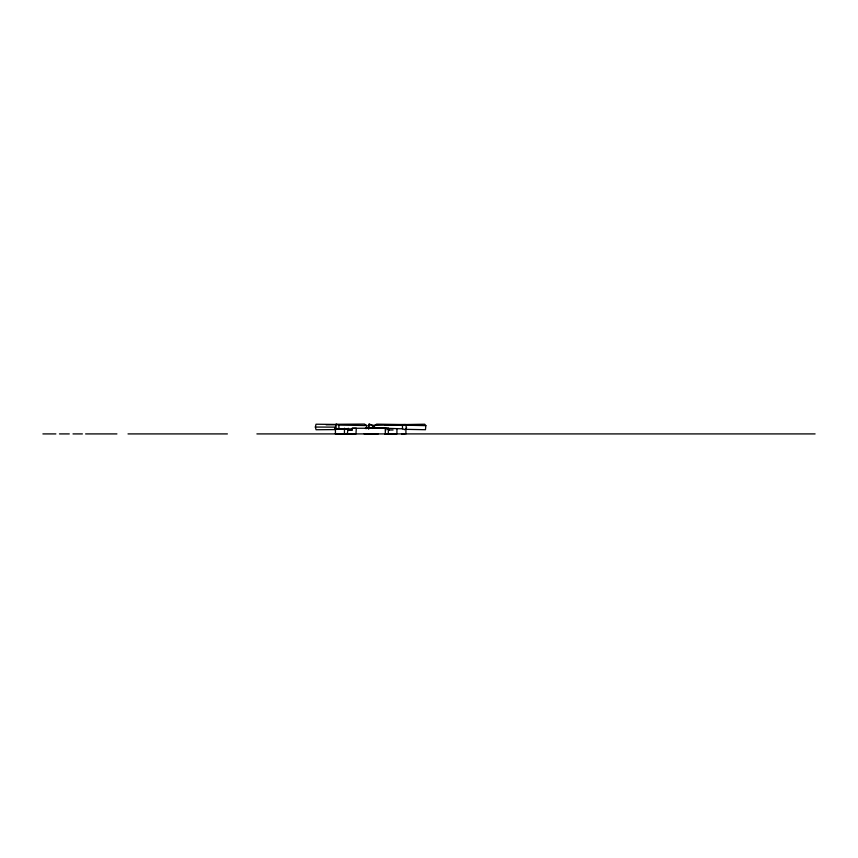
<?xml version="1.0" encoding="UTF-8"?>
<svg xmlns="http://www.w3.org/2000/svg" width="858" height="858" viewBox="0 0 858 858"><rect width="100%" height="100%" fill="white"/><g stroke="black" fill="none" stroke-linecap="round" stroke-linejoin="round"><path stroke-width="1.29" d="M405.92 433.912L405.931 428.217M335.424 428.217L335.446 433.912L344.444 433.912L344.476 428.217M396.964 429.354L396.879 433.912L384.599 433.912M348.67 433.901L347.243 433.923L355.984 433.901L356.284 428.217L352.23 428.271L352.188 429.997L348.273 429.997L348.262 428.249L347.243 433.923L344.444 433.912M385.339 433.912L385.242 428.228M374.549 425.396L374.378 427.928L402.531 428.818L404.644 429.676L406.574 427.638L405.448 424.592L376.63 424.142L374.549 425.396L405.448 424.592L391.323 425.128M368.672 429.182L369.09 424.12L373.68 426.426L372.544 428.442M384.77 424.892L424.689 424.217L425.858 425.632L425.461 429.719L405.748 429.343M366.066 428.775L366.849 425.568L364.457 424.077L336.046 424.281L335.124 428.786L352.466 429.386M372.683 427.413L373.176 425.311L369.09 424.12M335.81 429.59L316.066 429.74L315.358 427.059L316.023 424.227L337.087 424.453M368.061 428.528L369.154 424.581M365.937 428.378L366.677 428.271M339.017 428.571L335.124 428.786L352.424 429.3M364.478 433.912L367.02 433.858M326.094 424.796L336.626 424.689M374.785 428.228L365.411 428.206L367.91 428.196M364.167 433.901L375.847 433.88M335.446 433.912L339.961 433.891M374.131 428.249L388.277 428.217L389.157 429.997L393.071 429.997M401.533 433.912L404.676 433.912L403.432 433.901M352.23 428.271L385.671 428.228L389.157 429.997M42.9 433.912L55.867 433.912M59.47 433.912L69.283 433.912M73.005 433.912L82.379 433.912M85.618 433.912L116.924 433.912M128.014 433.912L227.391 433.912M256.896 433.912L815.1 433.912M315.358 427.059L336.561 427.134M348.273 429.997L352.166 430.008M374.034 433.891L378.217 433.912M336.046 424.281L338.76 425.085L366.849 425.568M384.609 424.742L403.239 425.139M405.898 425.203L425.858 425.632M373.176 425.311L373.68 426.426M338.76 425.085L339.049 428.764M402.413 425.01L402.531 428.818M388.277 428.217L388.331 433.901M385.671 428.228L385.682 430.501M370.281 428.206L369.305 428.217L371.997 428.196L370.281 428.206M370.849 433.923L369.069 433.912L370.849 433.923"/></g></svg>
